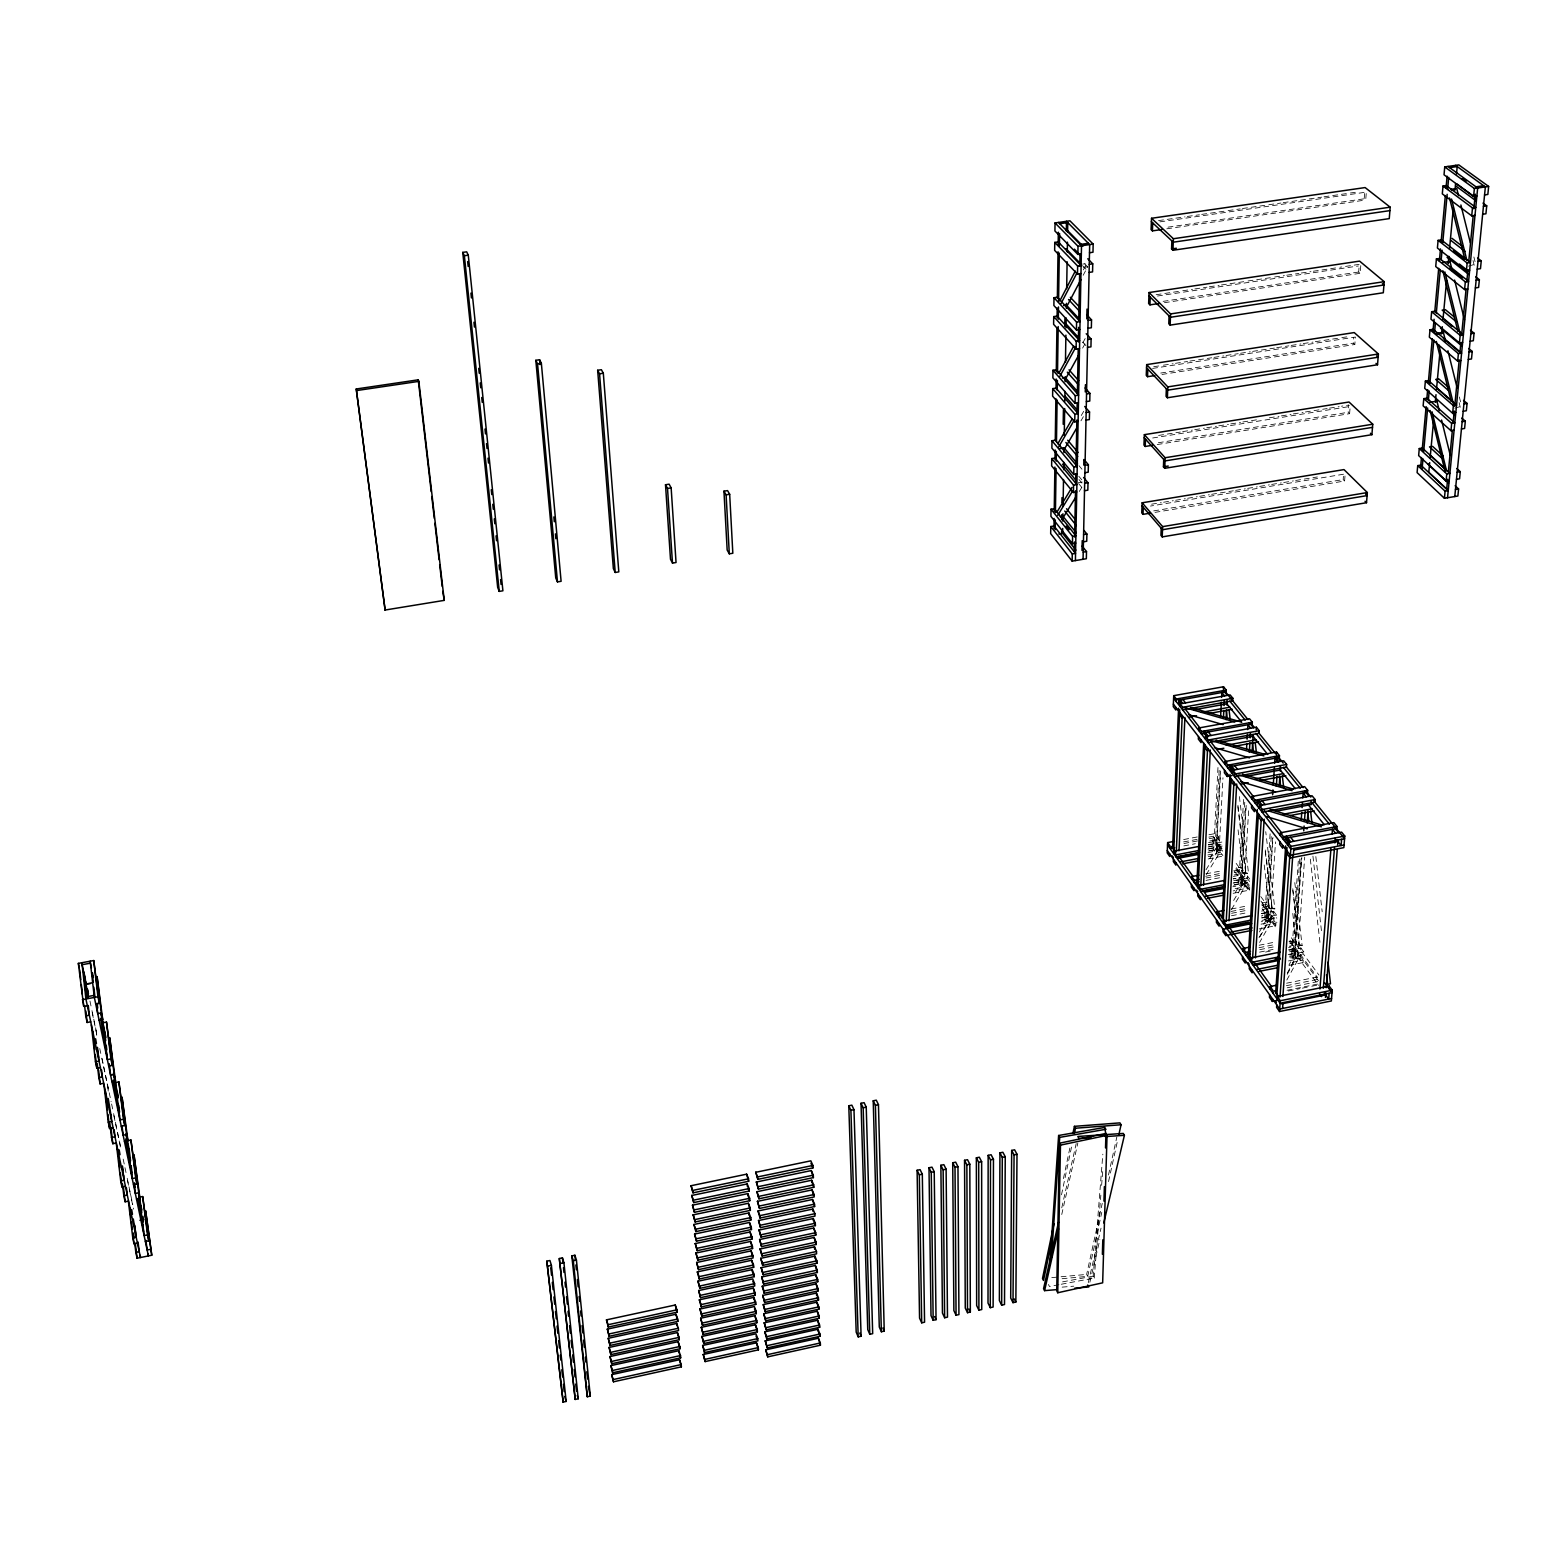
<?xml version="1.0" encoding="UTF-8"?>
<svg xmlns="http://www.w3.org/2000/svg" width="1567" height="1567" viewBox="0 0 1567 1567"><rect width="100%" height="100%" fill="white"/><g stroke="black" fill="none" stroke-linecap="round" stroke-linejoin="round"><path stroke-width="0.75" stroke-dasharray="5 3.75" d="M1217.97 767.517L1213.681 849.784L1216.286 853.329L1220.634 770.964M1219.165 770.396L1215.111 847.786L1218.969 852.82L1222.965 777.741M1216.227 849.294L1220.301 771.885M1217.481 846.121L1217.187 851.684L1219.949 852.311L1220.242 846.748L1217.481 846.121L1208.764 860.205M1207.981 849.138L1217.912 847.238L1218.029 844.868L1208.862 846.631M1208.96 834.741L1215.855 833.429L1218.46 836.954L1218.323 839.324L1209.136 841.087M1243.571 799.444L1238.674 883.788L1241.377 887.47L1246.196 805.438M1244.746 802.245L1240.104 881.731L1244.1 886.942L1248.684 809.747M1241.26 883.298L1245.922 806.163M1242.651 880.223L1242.318 885.845L1245.138 886.471L1245.471 880.85L1242.651 880.223L1233.954 894.816M1233.229 883.063L1242.944 881.163L1243.082 878.774L1233.758 880.576M1239.399 796.584L1248.586 873.661L1243.238 873.113L1243.571 870.762L1240.849 867.119L1236.187 868.02M1233.151 893.308L1249.545 890.115L1246.823 886.413L1246.96 884.023L1232.916 886.746M1242.944 881.163L1240.241 877.52L1233.268 878.872L1247.45 875.992L1247.312 878.401L1233.249 881.124M1249.545 890.115L1249.702 887.706L1233.288 890.898M1270.112 833.801L1264.608 919.104L1267.429 922.924L1272.992 837.522M1261.376 917.87L1268.937 916.382L1266.136 912.582L1266.293 910.153L1261.553 911.093M1262.062 903.003L1266.802 902.063L1266.645 904.492L1261.905 905.432M1271.248 836.563L1266.038 916.95L1270.191 922.375L1275.499 841.851M1272.619 838.13L1267.252 918.575L1262.571 919.496M1259.045 937.654L1268.389 921.278L1268.761 915.598L1271.66 916.264L1271.268 921.944L1259.633 942.433M1268.937 916.382L1269.094 913.953L1261.964 915.363M1269.466 908.292L1269.623 905.863L1266.802 902.063M1259.104 928.957L1275.793 925.666L1272.952 921.827L1273.109 919.398L1261.22 921.749M1261.729 913.639L1273.658 911.289L1273.501 913.718L1261.572 916.068M1275.793 925.666L1275.949 923.237L1261.631 926.058M1273.658 911.289L1276.498 915.108L1276.322 917.557L1262.003 920.377M1298.299 861.067L1291.541 955.752L1294.46 959.729L1301.824 857.619M1288.231 954.479L1295.909 952.932L1293.01 948.995L1293.186 946.546L1288.583 947.467M1299.768 858.892L1292.971 953.519L1297.28 959.161L1304.704 857.071M1289.484 956.164L1294.362 955.204L1301.217 858.109M1294.362 955.204L1301.354 858.07M1287.349 972.97L1295.478 958.103L1296.085 950.483L1289.171 951.874M1294.793 882.632L1302.138 945.645L1296.457 944.901L1296.673 942.296L1293.754 938.378L1293.578 940.827L1288.975 941.747M1286.82 980.041L1298.436 958.789L1298.847 953.049L1295.889 952.364L1288.916 965.076M1289.151 965.37L1303.039 962.589L1300.101 958.593L1300.277 956.144L1288.72 958.456M1289.288 950.268L1300.865 947.957L1300.688 950.405L1289.112 952.716M1303.039 962.589L1303.215 960.12L1289.328 962.922M1300.865 947.957L1303.822 951.913L1303.646 954.381L1289.719 957.163M1155.016 512.37L1344.604 481.01L1343.174 479.58L1343.526 474.899M1157.249 444.538L1349.618 413.668L1348.149 412.297L1348.697 405.07L1341.489 406.206M1152.626 368.421L1355.396 337.042L1354.828 344.485L1353.34 343.173L1353.77 337.571M1360.783 265.626L1360.195 273.304L1358.687 272.031L1359.255 264.353L1339.922 267.252M1159.893 221.868L1366.326 192.114L1365.719 200.008L1364.191 198.794L1364.622 192.878M1344.604 481.01L1345.152 473.959L1150.472 506.063M1349.618 413.668L1349.99 408.85M1061.251 1284.254L1094.256 1278.084L1093.198 1276.145L1102.835 1154.193M1094.256 1278.084L1100.837 1195.131M1101.621 1185.357L1102.776 1170.725M1063.445 1178.639L1070.418 1145.359M1061.505 1194.798L1071.985 1144.87M1062.113 1278.711L1087.713 1276.341L1086.656 1274.422L1102.247 1203.378M1108.496 1174.976L1116.82 1137.074M1087.713 1276.341L1101.777 1212.388M1108.535 1181.596L1117.917 1138.954M1061.76 1207.824L1076.196 1143.597M1061.74 1214.503L1077.822 1143.127M1088.262 1282.648L1101.033 1228.175M1089.868 1282.237L1099.877 1239.575M1083.365 269.896L1086.714 263.511L1082.66 264.098M1083.189 275.283L1087.655 266.801L1082.66 261.767M1287.232 974.282L1298.847 953.049M1082.856 342.742L1085.167 338.55M1082.621 348.089L1084.932 343.898M1259.417 931.954L1268.761 915.598M1259.986 936.713L1271.66 916.264M1081.269 415.51L1083.678 411.357M1080.956 420.818L1083.385 416.665M1231.525 909.467L1245.138 886.471M1233.64 900.457L1245.471 880.85M1206.002 869.822L1220.242 846.748M1206.296 874.484L1219.949 852.311M1079.31 491.431L1081.857 487.317M1468.514 266.135L1475.644 264.059M1454.744 408.145L1461.658 406.245M1287.193 987.798L1317.749 981.608M1287.016 990.285L1317.553 984.096M1288.329 990.99L1300.042 988.62M1302.392 988.15L1309.405 986.74M1311.755 986.25L1318.787 984.84M1286.585 983.195L1317.083 977.044M1286.409 985.682L1319.238 979.062M1259.182 945.234L1275.323 942.041M1259.026 947.702L1275.146 944.49M1259.731 949.661L1275.891 946.448M1289.759 943.687L1296.673 942.296M1259.574 952.129L1275.734 948.897M1302.138 945.645L1299.278 944.333L1289.582 946.135L1318.552 985.31M1265.568 952.05L1270.171 951.13M1288.407 949.915L1293.01 948.995M1289.896 954.695L1303.822 951.913M1288.544 960.924L1300.101 958.593M1261.063 924.177L1272.952 921.827M1231.192 909.036L1247.822 905.785M1231.055 911.465L1247.665 908.214M1231.564 913.306L1248.213 910.055M1262.493 907.254L1269.623 905.863M1231.427 915.755L1248.057 912.484M1262.336 909.683L1272.11 907.783L1274.852 908.958L1265.744 831.666M1264.216 864.945L1269.348 908.312L1274.852 908.958M1261.396 913.502L1266.136 912.582M1262.16 917.929L1276.498 915.108M1233.738 882.867L1250.192 879.675L1247.45 875.992M1234.385 884.63L1241.397 883.279M1233.601 885.277L1250.035 882.084L1236.069 863.26M1235.129 888.685L1246.823 886.413M1205.846 873.857L1222.182 870.723M1205.709 876.266L1222.045 873.113M1233.719 870.88L1240.711 869.528M1206.139 877.99L1222.515 874.817M1234.208 872.564L1243.571 870.762M1206.022 880.399L1222.378 877.226M1234.071 874.974L1245.961 872.584L1248.586 873.661M1233.405 876.462L1240.398 875.111M1183.594 841.91L1197.364 839.305M1208.843 837.111L1215.718 835.818L1221.535 843.653M1183.947 843.516L1197.756 840.891M1209.254 838.698L1218.46 836.954M1183.849 845.886L1195.347 843.712M1208.549 842.654L1215.444 841.342L1222.691 851.175M1208.372 844.633L1222.201 841.988L1222.064 844.378L1208.235 847.022M1208.431 845.024L1215.306 843.712L1217.912 847.238M1208.666 848.628L1222.534 845.984M1209.097 850.666L1216.364 849.275M1208.549 851.018L1222.397 848.374M1207.961 852.566L1221.77 849.941L1221.653 852.311L1207.844 854.955M1208.255 856.581L1222.103 853.937M1208.137 858.951L1221.966 856.307M1183.692 839.54L1197.482 836.915M1062.583 1281.865L1093.198 1276.145M1058.9 1284.705L1049.459 1286.468L1048.46 1284.509M1151.608 504.182L1161.265 502.674M1163.615 502.223L1173.272 500.696M1175.622 500.245L1185.279 498.717M1187.629 498.267L1197.286 496.739M1199.636 496.288L1209.293 494.761M1211.644 494.31L1233.307 490.804M1235.658 490.353L1245.314 488.826M1247.665 488.375L1257.322 486.847M1259.653 486.397L1269.329 484.869M1271.66 484.418L1281.336 482.891M1283.745 482.499L1293.343 480.912M1295.674 480.462L1317.357 476.956M1153.743 510.881L1343.174 479.58M1078.351 482.675L1082.229 482.048M1158.62 435.43L1180.343 432.041M1182.693 431.591L1192.369 430.122M1194.72 429.671L1204.396 428.183M1206.747 427.732L1216.443 426.263M1218.773 425.813L1228.469 424.344M1230.8 423.893L1240.496 422.424M1242.846 421.974L1259.75 419.349M1269.368 417.801L1278.985 416.274M1281.395 415.882L1291.032 414.354M1293.363 413.903L1303.058 412.434M1305.389 411.984L1327.112 408.576M1329.462 408.145L1339.139 406.656M1152.685 437.996L1350.166 406.421L1348.697 405.07M1158.366 442.736L1348.149 412.297M1153.743 366.678L1161.049 365.62M1163.4 365.189L1173.095 363.759M1175.446 363.309L1187.571 361.507M1189.921 361.076L1211.683 357.785M1214.033 357.354L1223.749 355.924M1226.099 355.494L1238.204 353.691M1240.555 353.241L1250.27 351.811M1252.621 351.38L1274.382 348.089M1276.733 347.659L1288.858 345.856M1291.208 345.406L1300.923 343.976M1303.254 343.545L1312.97 342.115M1315.32 341.684L1339.511 338.021M1341.842 337.571L1346.739 336.905M1160.716 373.064L1353.34 343.173M1162.009 374.435L1354.828 344.485M1156.152 294.714L1180.382 291.149M1182.752 290.737L1192.487 289.347M1194.838 288.935L1206.982 287.172M1209.352 286.761L1219.087 285.37M1221.437 284.959L1245.687 281.394M1248.037 280.983L1272.286 277.418M1274.637 277.006L1284.372 275.616M1286.722 275.204L1298.886 273.461M1301.237 273.03L1310.972 271.639M1313.322 271.228L1337.572 267.663M1157.484 296.026L1358.354 265.979M1163.125 301.354L1358.687 272.031M1164.457 302.686L1360.195 273.304M1083.581 267.389L1087.655 266.801M1158.542 220.594L1184.985 216.853M1187.316 216.461L1199.382 214.797M1201.713 214.385L1225.747 210.997M1228.097 210.585L1240.143 208.92M1242.474 208.509L1266.528 205.12M1268.859 204.709L1280.905 203.044M1283.236 202.652L1321.686 197.168M1324.017 196.776L1348.051 193.387M1350.382 192.976L1357.649 191.997M1168.042 227.156L1364.191 198.794M1166.808 228.802L1365.719 200.008M1051.79 1277.614L1058.763 1276.968M1061.094 1276.752L1086.656 1274.422M1062.152 1287.134L1073.767 1286.174M1268.389 921.278L1271.268 921.944M1295.478 958.103L1298.436 958.789M1082.503 265.646L1087.439 270.719M1082.66 342.076L1085.892 345.602M1078.997 465.693L1081.955 469.199M1078.801 476.25L1081.739 479.796M1079.017 479.541L1081.955 483.087M1078.644 483.615L1081.583 487.161M1260.789 896.598L1276.792 918.164M1291.326 937.771L1318.944 975.027M1221.77 848.08L1213.054 836.327L1212.76 841.851L1222.906 855.621M1236.285 867.707L1249.33 885.355M1260.945 901.064L1276.909 922.63M1289.974 940.298L1317.553 977.573M1235.756 868.843L1250.27 888.489M1261.886 904.198L1276.4 923.844M1289.465 941.512L1318.493 980.805M1234.502 871.33L1248.997 890.977M1262.042 908.664L1276.517 928.33M1473.881 256.968L1475.056 261.689M1473.019 260.553L1474.194 265.274M1459.367 396.999L1461.09 403.933M1459.132 402.641L1460.268 407.263M89.965 1001.039L91.474 1008.227M91.963 1010.617L96.997 1034.573M102.031 1058.508L111.1 1101.621M111.61 1104.01L113.118 1111.199M113.608 1113.608L117.133 1130.355M117.643 1132.765L119.151 1139.934M120.483 1146.3L119.64 1142.245L120.189 1146.985M123.186 1159.11L126.692 1175.857M127.201 1178.266L132.744 1204.612M92.198 1012.635L96.723 1034.181M99.759 1048.558L101.267 1055.747M101.777 1058.156L108.828 1091.69M113.862 1115.645L116.879 1130.022M117.388 1132.432L120.404 1146.809M127.456 1180.343L128.964 1187.531M129.473 1189.941L130.982 1197.129M131.491 1199.519L133.508 1209.097M1237.93 805.281L1245.961 872.584M1237.812 806.731L1245.863 874.19M1238.067 829.844L1243.238 873.113M1265.274 849.941L1272.11 907.783M1265.235 851.527L1272.091 909.506M1292.775 888.724L1299.278 944.333M1292.795 890.448L1299.317 946.194M1292.775 913.463L1296.457 944.901M107.692 1086.44L108.221 1091.122M1315.829 856.581L1322.195 911.759M1312.931 856.15L1321.804 933.932M1310.325 859.127L1320.158 944.078M96.194 1030.694L96.723 1035.317"/><path stroke-width="1.5" d="M988.15 1155.349L988.013 1303.039L990.285 1307.661L993.125 1307.035L993.458 1159.227L991.088 1154.742L988.15 1155.349L990.501 1159.835L990.285 1307.661M999.922 1152.881L999.374 1300.532L1001.666 1305.154L1004.506 1304.527L1005.25 1156.74L1002.86 1152.274L999.922 1152.881L1002.292 1157.367L1001.666 1305.154M1011.675 1150.413L1010.695 1298.024L1013.007 1302.647L1015.847 1302.02L1017.003 1154.272L1014.613 1149.806L1011.675 1150.413L1014.064 1154.879L1013.007 1302.647M1050.791 526.532L1072.279 553.954L1075.55 553.406L1054.023 526.003L1050.791 526.532L1050.673 533.642L1072.141 561.123L1086.342 558.733L1086.499 551.564L1082.151 546.1M1051.026 509.216L1072.592 536.404L1075.902 535.855L1054.278 508.687L1051.026 509.216L1050.928 516.366L1072.455 543.651L1075.765 543.103M1051.731 458.563L1073.552 485.124L1076.882 484.595L1055.022 458.054L1051.731 458.563L1051.633 465.869L1073.415 492.528L1076.744 491.979M1051.986 440.738L1073.885 467.064L1077.234 466.535L1055.277 440.229L1051.986 440.738L1051.888 448.103L1073.748 474.527L1077.097 473.978M1052.711 388.616L1074.884 414.256L1078.253 413.727L1056.04 388.107L1052.711 388.616L1052.613 396.138L1074.727 421.876L1078.116 421.347M1052.965 370.263L1075.217 395.668L1078.625 395.139L1056.315 369.753L1052.965 370.263L1052.867 377.843L1075.08 403.346L1078.468 402.817M1053.729 316.593L1076.235 341.273L1079.683 340.744L1057.098 316.083L1053.729 316.593L1053.612 324.33L1076.098 349.108L1079.526 348.579M1053.984 297.71L1076.588 322.097L1080.055 321.588L1057.372 297.201L1053.984 297.71L1053.886 305.506L1076.451 330.01L1079.898 329.481M1054.767 242.415L1077.645 266.037L1081.132 265.528L1058.195 241.925L1054.767 242.415L1054.65 250.387L1077.489 274.127L1080.975 273.598M1089.496 252.738L1092.983 252.228L1093.159 244.08L1069.928 220.81L1055.042 222.945L1054.924 230.976L1077.861 254.422L1081.348 253.913M1053.984 528.216L1054.121 518.422M1054.238 511.077L1054.885 467.064M1054.983 459.719L1055.139 449.944M1055.277 440.151L1055.884 398.566M1056.04 388.792L1056.178 378.999M1056.276 371.653L1056.922 327.64M1057.079 317.846L1057.216 308.072M1057.353 298.278L1058.038 251.797M1058.156 244.472L1058.332 232.229M1055.159 529.705L1055.296 519.911M1055.414 512.566L1056.08 468.513M1056.178 461.168L1056.334 451.374M1056.471 441.581L1057.098 399.977M1057.235 390.183L1057.392 380.389M1057.51 373.044L1058.195 326.543M1058.313 319.198L1058.489 306.956M1058.567 302.059L1059.292 253.11M1059.41 245.764L1059.586 233.522M1061.642 519.637L1061.721 514.74L1076.196 532.741M1061.917 502.517L1061.995 497.62M1063.19 424.265L1063.425 409.594M1064.776 326.445L1064.914 318.787M1066.343 231.093L1066.5 221.3L1089.672 244.589L1083.071 559.301M1062.7 528.451L1062.622 533.348L1058.861 533.975M1062.818 521.125L1062.935 513.78M1063.072 506.435L1063.503 479.522M1063.68 469.728L1063.797 462.383M1063.954 452.608L1064.032 447.711M1064.248 435.469L1064.679 408.556M1064.816 401.211L1064.972 391.417M1065.129 381.643L1065.207 376.746M1065.462 362.055L1065.893 335.142M1066.011 327.797L1066.187 318.003M1066.343 308.229L1066.422 303.332M1066.676 288.641L1067.107 261.728M1067.284 251.934L1067.44 242.16M1067.597 232.367L1067.754 222.573L1059.743 223.728M1059.41 1143.224L1056.726 1290.797L1057.745 1292.755L1102.659 1282.825L1107.046 1135.331L1105.949 1133.431L1059.41 1143.224L1060.467 1145.124L1057.745 1292.755M1072.141 561.123L1072.279 553.954M1072.455 543.651L1072.592 536.404M1073.415 492.528L1073.552 485.124M1073.748 474.527L1073.885 467.064M1074.727 421.876L1074.884 414.256M1075.08 403.346L1075.217 395.668M1076.098 349.108L1076.235 341.273M1076.451 330.01L1076.588 322.097M1077.489 274.127L1077.645 266.037M1077.861 254.422L1078.018 246.274L1055.042 222.945M1074.335 551.702L1074.531 541.947M1074.629 537.07L1075.51 490.745M1075.648 483.439L1075.824 473.685M1075.981 466.359L1076.862 420.034M1076.999 412.709L1077.175 402.954M1077.371 393.199L1078.214 349.304M1078.351 341.998L1078.625 327.366M1078.762 320.04L1079.643 273.716M1079.8 266.39L1080.016 254.207M1075.413 560.575L1081.504 245.764L1058.469 222.455M1081.994 550.428L1082.209 540.674M1083.776 465.105L1083.874 460.228M1085.285 391.965L1085.441 384.659M1086.793 318.845L1087.008 309.091M1083.972 530.43L1086.891 534.034L1086.734 541.261L1083.443 541.81M1083.581 477.484L1087.988 482.773L1087.831 490.177L1084.501 490.706M1083.953 459.484L1088.379 464.733L1088.223 472.176L1084.893 472.725M1084.736 406.48L1089.535 411.964L1089.359 419.564L1085.99 420.093M1085.108 387.95L1089.927 393.376L1089.77 401.054L1086.382 401.583M1086.225 333.732L1091.102 339.001L1090.945 346.855L1087.518 347.365M1086.636 314.634L1091.533 319.864L1091.357 327.758L1087.909 328.286M1087.772 258.77L1092.747 263.824L1092.571 271.894L1089.085 272.403M1102.384 1254.286L1102.815 1239.791M1103.952 1201.106L1104.382 1186.611M1105.518 1147.945L1105.949 1133.431M1161.206 528.197L1160.932 535.366L1162.224 536.893L1366.522 502.713L1367.345 492.547L1343.996 469.591L1142.167 502.792L1141.755 512.879L1143.029 514.348L1150.217 513.153M1163.713 459.444L1163.439 466.829L1164.751 468.298L1371.909 434.686L1372.751 424.226L1349.011 402.014L1144.361 434.666L1143.949 445.028L1145.222 446.458L1152.431 445.302M1166.357 388.753L1166.063 396.353L1167.395 397.763L1377.53 364.758L1378.392 353.985L1354.221 332.576L1146.672 364.621L1146.261 375.316L1147.553 376.687L1154.781 375.571M1169.06 315.927L1168.786 323.742L1170.138 325.113L1383.308 292.755L1384.209 281.668L1359.588 261.121L1149.062 292.539L1148.631 303.528L1149.963 304.86L1159.619 303.41M1171.881 240.887L1171.568 248.957L1172.958 250.269L1389.263 218.616L1390.184 207.177L1365.112 187.57L1151.53 218.283L1151.079 229.605L1152.431 230.878L1162.009 229.487M1143.029 514.348L1143.264 507.238M1145.222 446.458L1145.477 439.152M1147.553 376.687L1147.808 369.166M1149.963 304.86L1150.217 297.103M1152.431 230.878L1152.705 222.906M1162.224 536.893L1162.616 526.63L1142.167 502.792M1164.751 468.298L1165.143 457.74L1144.361 434.666M1167.395 397.763L1167.807 386.892L1146.672 364.621M1170.138 325.113L1170.569 313.929L1149.062 292.539M1172.958 250.269L1173.389 238.732L1151.53 218.283M1174.506 841.283L1167.63 842.595L1167.2 852.879L1169.726 856.444L1169.824 854.074M1226.099 692.634L1226.236 690.087L1223.514 686.757L1173.722 695.67L1173.272 706.678L1175.877 710.047L1175.994 707.52M1176.229 701.585L1176.347 699.039L1173.722 695.67M1172.586 848.687L1178.58 708.245M1178.795 703.407L1178.991 698.569L1182.772 703.407M1173.428 859.167L1173.33 861.556L1175.877 865.141L1175.975 862.751M1173.663 853.604L1179.716 709.694M1179.99 706.423L1180.127 700.018L1224.63 692.026M1176.327 851.351L1182.243 715.531M1199.147 846.376L1173.781 851.214L1176.327 854.798L1176.229 857.188L1199.303 852.781M1182.38 715.786L1182.262 718.332L1179.638 714.905M1182.752 707.285L1182.634 709.831L1232.72 700.802L1232.857 698.255L1230.115 694.886L1180.108 703.877L1182.752 707.285L1232.857 698.255M1179.011 850.842L1184.907 717.451M1191.449 884.572L1191.331 886.981L1193.956 890.663L1194.074 888.254M1191.723 878.969L1191.821 876.56L1198.833 875.209M1198.461 736.549L1198.344 739.095L1201.047 742.621L1201.164 740.055M1198.735 730.555L1198.853 727.969L1249.526 718.763L1252.327 722.23L1252.19 724.796M1191.821 876.56L1194.446 880.243L1194.328 882.652L1199.01 881.751M1198.853 727.969L1201.576 731.476L1201.458 734.042L1206.081 733.219M1196.796 885.335L1203.691 743.032M1197.815 893.562L1197.697 895.952L1200.342 899.693L1200.459 897.284M1198.089 887.941L1204.866 744.56M1205.376 739.076L1205.493 736.49L1256.381 727.206L1259.222 730.712L1259.065 733.297L1208.118 742.621L1208.235 740.035L1205.493 736.49M1200.792 885.786L1207.491 750.495M1224.003 880.536L1198.207 885.512L1200.851 889.233L1200.733 891.643L1224.219 887.098M1207.824 748.634L1207.687 751.2L1204.945 747.655M1203.534 885.257L1210.312 749.986M1220.615 716.707L1221.359 702.192M1221.614 697.354L1221.868 692.516L1224.591 695.885M1223.376 689.284L1223.514 686.757M1223.435 717.686L1223.827 710.419M1224.082 705.561L1224.336 700.723M1226.06 719.606L1226.589 709.91M1226.843 705.072L1227.098 700.234M1216.521 919.927L1216.384 922.356L1219.106 926.175L1219.224 923.747M1216.815 914.266L1216.952 911.818L1224.062 910.427M1224.532 770.22L1224.395 772.805L1227.216 776.468L1231.897 775.587M1224.846 764.148L1224.983 761.542L1276.537 752.023L1279.456 755.627L1279.299 758.232M1219.537 918.086L1219.674 915.637L1216.952 911.818M1227.216 776.468L1227.353 773.863M1224.983 761.542L1227.823 765.186L1227.686 767.791L1232.367 766.929M1222.142 918.34L1230.036 774.431M1230.291 769.554L1230.565 764.676L1234.639 769.887M1223.181 922.415L1231.114 778.446M1231.525 771.121L1231.78 766.243L1277.869 757.703M1223.435 923.57L1223.572 921.122L1252.19 915.5M1231.407 779.093L1231.27 781.698L1234.11 785.4L1234.267 782.795M1231.74 773.021L1231.877 770.396L1283.667 760.798L1286.625 764.441L1286.448 767.066L1234.6 776.703L1234.737 774.078L1231.877 770.396M1226.197 921.376L1233.954 782.109M1251.955 930.367L1225.727 935.538L1225.864 933.109M1223.572 921.122L1226.315 924.981L1226.178 927.429L1250.055 922.728M1228.979 920.828L1236.696 784.009M1246.529 748.85L1246.803 744.031M1247.077 739.213L1247.371 734.394M1247.645 729.576L1247.92 724.757L1250.74 728.244M1249.33 752.375L1249.898 742.719M1250.172 737.881L1250.466 733.062M1252.131 751.847L1253.13 734.962M1242.553 956.634L1242.396 959.082L1245.217 963.059L1245.373 960.61M1242.886 950.914L1243.042 948.446L1249.957 947.075M1251.641 805.223L1251.485 807.847L1254.403 811.647L1254.579 809.023M1251.994 799.092L1252.151 796.447L1304.625 786.614L1307.681 790.356L1307.485 793M1256.225 729.791L1256.381 727.206M1243.042 948.446L1245.863 952.423L1245.726 954.871L1250.329 953.97M1252.151 796.447L1255.108 800.247L1254.952 802.872L1259.731 801.991M1248.213 957.672L1257.302 809.434M1257.596 804.576L1257.909 799.718L1262.14 805.144M1249.585 956.947L1258.419 813.488M1249.408 966.33L1249.271 968.778L1252.111 972.794L1252.268 970.345M1249.78 960.571L1249.918 958.123L1280.024 952.109M1258.791 814.468L1258.634 817.112L1261.592 820.951L1261.768 818.307M1259.163 808.317L1259.339 805.673L1312.049 795.742L1315.124 799.542L1314.928 802.186L1262.14 812.157L1262.316 809.493L1259.339 805.673M1252.581 958.495L1261.22 819.756M1249.918 958.123L1252.777 962.118L1252.621 964.586L1280.454 959.024M1255.422 957.927L1264.158 819.188M1272.639 794.802L1272.952 789.925M1273.266 785.047L1274.363 767.987M1274.676 763.109L1274.99 758.232L1277.928 761.875M1276.361 754.628L1276.537 752.023M1276.341 786.262L1276.968 776.507M1279.201 785.733L1279.828 775.978M1280.161 771.101L1280.474 766.224M1269.603 994.79L1269.446 997.278L1272.365 1001.411L1277.066 1000.451M1269.995 989.012L1270.151 986.524L1277.203 985.095M1279.847 841.675L1279.671 844.319L1282.727 848.276L1282.903 845.632M1280.259 835.466L1280.435 832.802L1333.87 822.597L1337.043 826.514L1336.827 829.178M1272.365 1001.411L1272.541 998.923M1272.933 993.125L1273.09 990.638L1270.151 986.524M1280.435 832.802L1283.51 836.739L1283.334 839.403L1287.976 838.521M1049.772 1265.294L1058.626 1135.487L1104.97 1127.378L1105.675 1134.136M1051.457 1257.615L1059.703 1137.387L1058.626 1135.487M1275.616 993.576L1285.684 845.867M1286.017 841.028L1286.35 836.19L1290.757 841.851M1276.87 995.358L1287.016 847.571M1287.349 842.733L1287.682 837.875L1335.437 828.747M1276.752 1004.858L1276.576 1007.346L1279.534 1011.518L1331.362 1000.96L1332.224 990.187L1329.169 986.054L1277.32 996.573L1277.144 999.06M1287.291 851.292L1287.114 853.956L1290.209 857.972L1343.859 847.629L1344.799 836.053L1341.587 832.116L1287.917 842.4L1287.721 845.064M1280.004 997.082L1289.935 853.976M1279.534 1011.518L1280.278 1000.745L1277.32 996.573M1290.209 857.972L1291.012 846.376L1287.917 842.4M1282.883 996.494L1292.736 855.817M1282.609 1008.462L1283.001 1002.645M1293.382 854.72L1293.833 848.472M1301.256 819.776L1301.766 812.49M1302.118 807.632L1302.471 802.774M1302.804 797.936L1303.156 793.078L1306.212 796.839M1303.764 830.882L1304.116 826.024M1304.449 821.147L1305.154 811.432M1307.191 823.028L1308.073 810.883M1319.923 989.012L1330.951 848.687M1332.087 834.153L1332.459 829.315L1335.652 833.252M1323.332 988.287L1334.496 847.786M1334.869 842.948L1335.26 838.09M1325.427 997.395L1325.819 992.557M1326.211 987.719L1337.258 849.647M1337.65 844.789L1338.042 839.951M1328.973 988.542L1329.169 986.054M1329.149 993.263L1328.679 999.06L1324.33 993.165M1341.607 839.305L1341.097 845.534L1336.514 839.853M1417.724 465.614L1445.107 491.196L1448.221 490.686L1420.799 465.105L1417.724 465.614L1417.097 472.607L1444.421 498.286L1457.878 496.014L1458.583 488.943L1455.136 485.75M1419.271 448.554L1446.772 473.92L1449.906 473.391L1422.346 448.044L1419.271 448.554L1418.644 455.586L1446.086 481.049L1449.201 480.521M1423.796 398.645L1451.669 423.403L1454.822 422.894L1426.891 398.155L1423.796 398.645L1423.13 405.853L1450.964 430.69L1454.098 430.161M1425.382 381.094L1453.373 405.618L1456.546 405.109L1428.497 380.605L1425.382 381.094L1424.716 388.342L1455.155 415.529M1430.005 329.795L1458.407 353.652L1461.6 353.143L1433.159 329.305L1430.005 329.795L1429.339 337.179L1457.682 361.135L1460.875 360.625M1431.65 311.735L1460.17 335.358L1463.382 334.848L1434.804 311.245L1431.65 311.735L1430.965 319.178L1459.445 342.899L1462.638 342.389M1436.41 258.947L1465.341 281.845L1468.592 281.355L1439.603 258.477L1436.41 258.947L1435.725 266.566L1464.597 289.562L1467.828 289.072M1438.095 240.378L1467.163 263.001L1470.414 262.512L1441.307 239.888L1438.095 240.378L1437.409 248.037L1466.418 270.778L1469.65 270.288M1443.011 186.042L1472.49 207.921L1475.781 207.432L1446.243 185.572L1443.011 186.042L1442.306 193.877L1471.726 215.854L1474.998 215.384M1484.556 194.915L1487.847 194.445L1488.65 186.434L1458.799 164.907L1444.735 166.905L1444.03 174.799L1473.587 196.521L1476.878 196.032M1420.603 467.26L1421.484 457.544M1422.15 450.277L1426.127 406.617M1426.793 399.33L1427.674 389.635M1428.34 382.348L1432.297 338.687M1432.963 331.401L1434.079 319.276M1434.745 312.009L1438.702 268.329M1439.368 261.062L1440.484 248.938M1441.131 241.651L1445.342 195.562M1446.008 188.275L1447.105 176.15M1422.092 468.651L1422.993 458.935M1423.659 451.668L1427.635 407.968M1428.301 400.682L1429.202 390.966M1429.868 383.68L1433.864 339.98M1434.53 332.713L1435.411 322.998M1436.293 313.282L1440.288 269.583M1441.17 259.887L1442.071 250.172M1442.737 242.885L1447.164 194.328M1447.614 189.47L1448.711 177.345M1428.791 472.333L1429.692 462.618M1430.142 457.76L1433.531 421.366M1435.333 401.955L1435.999 394.669M1436.449 389.811L1440.053 350.988M1441.64 333.986L1442.306 326.72M1442.992 319.433L1446.596 280.611M1448.163 263.609L1448.848 256.342M1449.514 249.055L1453.353 207.804M1455.155 188.393L1455.606 183.535M1456.507 173.819L1457.192 166.553L1449.612 167.63M1444.421 498.286L1445.107 491.196M1446.086 481.049L1446.772 473.92M1450.964 430.69L1451.669 423.403M1453.373 405.618L1452.668 412.963L1455.821 412.454M1457.682 361.135L1458.407 353.652M1459.445 342.899L1460.17 335.358M1464.597 289.562L1465.341 281.845M1466.418 270.778L1467.163 263.001M1471.726 215.854L1472.49 207.921M1473.587 196.521L1474.371 188.51L1444.735 166.905M1446.694 489.002L1447.634 479.247M1448.339 471.941L1452.354 430.514M1453.079 423.208L1454.254 411.024M1454.724 406.147L1459.21 359.842M1459.915 352.536L1460.875 342.781M1461.58 335.475L1466.066 289.17M1466.771 281.864L1467.946 269.661M1468.651 262.355L1473.156 216.05M1473.861 208.744L1475.272 194.132M1447.536 497.758L1477.661 188.04L1447.986 166.455M1454.764 496.543L1485.359 186.924L1455.547 165.358M1456.82 468.513L1460.287 471.667L1459.582 478.797L1456.468 479.326M1461.796 418.095L1465.321 421.19L1464.597 428.457L1461.443 428.966M1463.558 400.368L1467.084 403.424L1466.34 410.75L1463.186 411.259M1468.671 348.501L1472.236 351.459L1471.491 358.961L1468.318 359.47M1470.473 330.245L1474.057 333.183L1473.313 340.725L1470.12 341.234M1475.742 276.85L1479.385 279.71L1478.602 287.427L1475.37 287.917M1477.583 258.065L1481.246 260.886L1480.482 268.662L1477.23 269.152M1483.009 203.103L1486.73 205.825L1485.927 213.778L1482.656 214.248M1053.964 1223.788L1042.506 1278.457L1043.504 1280.415L1052.005 1239.987M1072.905 1133.47L1074.414 1126.34L1119.935 1122.873L1121.051 1124.753L1118.956 1134.214M1074.492 1132.98L1075.491 1128.22L1074.414 1126.34M1058.548 1222.084L1043.563 1288.681L1044.582 1290.64L1056.197 1289.68M1044.582 1290.64L1058.528 1228.783M1103.775 1222.985L1124.401 1135.311L1123.284 1133.431L1077.802 1136.467L1078.899 1138.367L1090.867 1137.564M1059.86 300.825L1075.295 271.071M1060.761 304.037L1077.332 272.227M1080.956 279.514L1067.578 304.977L1063.621 305.565M1058.822 373.357L1073.748 346.052M1059.723 376.55L1075.804 347.208M1079.134 354.377L1066.363 377.432L1062.465 378.039M1057.823 443.774L1072.22 418.82M1058.704 446.948L1074.316 419.976M1077.312 427.047L1065.168 447.79L1059.41 448.71M1056.863 512.213L1071.965 487.435M1057.725 515.347L1072.847 490.628M1075.491 497.62L1064.032 516.17L1060.252 516.777M1448.554 262.61L1449.965 261.415L1452.276 270.758M1441.973 333.379L1443.344 332.282L1445.636 341.528M1435.587 402.171L1436.939 401.152L1439.27 410.593M612.638 1372.79L612.423 1370.518L680.489 1355.573L678.805 1350.715L610.875 1365.621L612.638 1372.79L680.666 1357.825L680.489 1355.573M704.523 1352.595L704.367 1350.323L757.762 1338.59L755.921 1333.811L702.623 1345.485L704.523 1352.595L757.899 1340.862L757.762 1338.59M766.753 1338.904L766.635 1336.651L819.561 1325.016L819.659 1327.288L766.753 1338.904L764.774 1331.872L817.602 1320.276L819.561 1325.016M611.737 1374.631L679.51 1359.725L681.194 1364.583L681.371 1366.835L613.5 1381.8L611.737 1374.631L613.5 1381.8M703.27 1354.495L756.45 1342.801L758.291 1347.6L758.428 1349.853L705.17 1361.586L703.27 1354.495L705.17 1361.586M765.284 1340.862L817.994 1329.267L819.952 1334.026L820.031 1336.279L767.262 1347.914L765.284 1340.862L767.262 1347.914M613.285 1379.548L681.194 1364.583M705.013 1359.353L758.291 1347.6M767.125 1345.661L819.952 1334.026M765.773 1349.833L818.366 1338.238L820.325 1342.978L820.422 1345.211L767.752 1356.865L765.773 1349.833L767.752 1356.865M767.634 1354.632L820.325 1342.978M563.16 1402.093L566.177 1401.427L551.408 1265.352L549.939 1260.514L546.805 1261.18L563.16 1402.093L546.805 1261.18M575.226 1399.429L578.243 1398.763L563.924 1262.708L562.435 1257.87L559.301 1258.536L575.226 1399.429L559.301 1258.536M587.292 1396.765L590.308 1396.099L576.421 1260.064L574.893 1255.245L571.779 1255.911L587.292 1396.765L573.307 1260.73L571.779 1255.911M858.207 1336.866L861.106 1336.22L853.976 1109.671L851.841 1105.166L848.785 1105.793L856.189 1332.126L858.207 1336.866L850.901 1110.298L848.785 1105.793M869.783 1334.301L872.682 1333.654L866.238 1107.164L864.083 1102.659L861.027 1103.286L867.746 1329.58L869.783 1334.301L863.162 1107.791L861.027 1103.286M881.359 1331.754L884.239 1331.108L878.46 1104.657L876.286 1100.171L873.23 1100.798L879.283 1327.034L881.359 1331.754L875.405 1105.283L873.23 1100.798M921.69 1322.822L924.569 1322.195L922.317 1174.192L920.084 1169.648L917.106 1170.275L919.555 1318.141L921.69 1322.822L919.32 1174.819L917.106 1170.275M933.168 1320.295L936.047 1319.649L934.226 1171.685L931.973 1167.16L928.996 1167.768L931.013 1315.614L933.168 1320.295L931.249 1172.312L928.996 1167.768M944.627 1317.749L947.487 1317.122L946.115 1169.178L943.843 1164.653L940.866 1165.28L942.453 1313.087L944.627 1317.749L943.138 1169.805L940.866 1165.28M956.066 1315.222L958.926 1314.595L957.966 1166.69L955.674 1162.166L952.716 1162.792L953.872 1310.58L956.066 1315.222L955.008 1167.317L952.716 1162.792M967.505 1312.695L970.345 1312.069L969.816 1164.203L967.505 1159.698L964.547 1160.305L965.272 1308.053L967.505 1312.695L966.859 1164.81L964.547 1160.305M978.905 1310.188L981.745 1309.542L981.647 1161.715L979.316 1157.21L976.359 1157.837L976.652 1305.546L978.905 1310.188L978.689 1162.322L976.359 1157.837M610.033 1345.465L678.55 1330.54L678.354 1328.248L676.67 1323.429L608.251 1338.296L610.033 1345.465L608.251 1338.296M702.564 1325.31L756.313 1313.597L756.195 1311.324L754.334 1306.545L700.664 1318.219L702.564 1325.31L700.664 1318.219M765.244 1311.657L818.522 1300.062L818.425 1297.77L816.466 1293.049L763.247 1304.606L765.244 1311.657L763.247 1304.606M609.132 1347.444L677.375 1332.557L679.079 1337.395L679.255 1339.687L610.895 1354.613L609.132 1347.444L610.895 1354.613M701.311 1327.347L754.883 1315.673L756.724 1320.452L756.841 1322.724L703.211 1334.457L701.311 1327.347L703.211 1334.457M763.756 1313.734L816.838 1302.177L818.816 1306.898L818.895 1309.17L765.754 1320.785L763.756 1313.734L765.754 1320.785M610.679 1352.341L679.079 1337.395M703.054 1332.165L756.724 1320.452M765.617 1318.513L818.816 1306.898M609.994 1356.552L678.1 1341.665L679.784 1346.504L679.96 1348.776L611.776 1363.721L609.994 1356.552L611.776 1363.721M701.977 1336.436L755.412 1324.761L757.253 1329.541L757.37 1331.813L703.877 1343.546L701.977 1336.436L703.877 1343.546M764.265 1322.822L817.23 1311.246L819.188 1315.986L819.286 1318.239L766.243 1329.874L764.265 1322.822L766.243 1329.874M611.561 1361.449L679.784 1346.504M703.701 1341.274L757.253 1329.541M766.126 1327.602L819.188 1315.986M608.27 1327.053L608.035 1324.742L676.924 1309.836L675.22 1305.017L606.468 1319.865L608.27 1327.053L677.101 1312.147L676.924 1309.836M701.252 1306.917L701.076 1304.606L755.118 1292.912L755.255 1295.223L701.252 1306.917L699.333 1299.807L753.276 1288.172L755.118 1292.912M762.228 1286.233L764.089 1290.973L817.661 1279.397L817.759 1281.708L764.226 1293.284L762.228 1286.233L815.682 1274.696L817.661 1279.397M607.369 1329.11L675.945 1314.243L677.649 1319.061L677.825 1321.373L609.152 1336.279L607.369 1329.11L609.152 1336.279M699.998 1309.033L753.805 1297.378L755.666 1302.138L755.784 1304.43L701.898 1316.143L699.998 1309.033L701.898 1316.143M762.737 1295.439L816.074 1283.902L818.033 1288.603L818.131 1290.895L764.735 1302.49L762.737 1295.439L764.735 1302.49M608.917 1333.987L677.649 1319.061M701.742 1313.832L755.666 1302.138M764.598 1300.199L818.033 1288.603M609.798 1343.174L678.354 1328.248M702.408 1323.018L756.195 1311.324M765.107 1309.366L818.425 1297.77M697.315 1271.895L699.078 1276.654L753.512 1265L753.649 1267.331L699.254 1279.005L697.315 1271.895L751.651 1260.279L753.512 1265M760.661 1258.34L762.541 1263.061L816.485 1251.504L816.583 1253.835L762.678 1265.411L760.661 1258.34L814.507 1246.823L816.485 1251.504M698.001 1281.238L752.199 1269.623L754.06 1274.343L754.178 1276.674L699.92 1288.348L698.001 1281.238L699.92 1288.348M761.19 1267.683L814.899 1256.146L816.877 1260.847L816.975 1263.178L763.188 1274.735L761.19 1267.683L763.188 1274.735M699.744 1286.017L754.06 1274.343M763.07 1272.404L816.877 1260.847M698.667 1290.562L752.728 1278.907L754.589 1283.647L754.726 1285.978L700.586 1297.652L698.667 1290.562L700.586 1297.652M761.699 1276.987L815.291 1265.45L817.269 1270.132L817.367 1272.463L763.697 1284.039L761.699 1276.987L763.697 1284.039M700.41 1295.341L754.589 1283.647M763.58 1281.708L817.269 1270.132M695.963 1253.052L750.554 1241.456L752.415 1246.157L752.552 1248.527L697.903 1260.181L695.963 1253.052L697.903 1260.181M759.603 1239.536L813.704 1228.019L815.702 1232.681L815.8 1235.051L761.621 1246.588L759.603 1239.536L761.621 1246.588M697.726 1257.811L752.415 1246.157M761.503 1244.237L815.702 1232.681M696.649 1262.493L751.102 1250.877L752.963 1255.598L753.1 1257.948L698.569 1269.623L696.649 1262.493L698.569 1269.623M760.132 1248.958L814.096 1237.44L816.094 1242.122L816.192 1244.472L762.15 1256.029L760.132 1248.958L762.15 1256.029M698.412 1267.252L752.963 1255.598M762.013 1253.659L816.094 1242.122M693.907 1224.473L695.67 1229.194L750.769 1217.579L750.906 1219.968L695.846 1231.603L693.907 1224.473L748.889 1212.897L750.769 1217.579M758.017 1210.978L759.897 1215.639L814.507 1204.142L814.605 1206.531L760.034 1218.049L758.017 1210.978L812.49 1199.499L814.507 1204.142M694.592 1234.052L749.437 1222.456L751.318 1227.157L751.455 1229.527L696.532 1241.162L694.592 1234.052L696.532 1241.162M758.546 1220.536L812.901 1209.058L814.899 1213.7L814.997 1216.09L760.563 1227.607L758.546 1220.536L760.563 1227.607M548.274 1266.018L551.408 1265.352M560.81 1263.374L563.924 1262.708M573.307 1260.73L576.421 1260.064M696.355 1238.772L751.318 1227.157M760.446 1225.218L814.899 1213.7M695.278 1243.571L750.005 1231.975L751.866 1236.676L752.003 1239.046L697.217 1250.701L695.278 1243.571L697.217 1250.701M759.074 1230.056L813.293 1218.558L815.291 1223.22L815.408 1225.59L761.092 1237.127L759.074 1230.056L761.092 1237.127M697.041 1248.311L751.866 1236.676M760.974 1234.757L815.291 1223.22M692.516 1205.18L747.772 1193.623L749.653 1198.285L749.79 1200.714L694.455 1212.31L692.516 1205.18L694.455 1212.31M756.939 1191.703L811.667 1180.264L813.684 1184.867L813.802 1187.296L758.976 1198.794L756.939 1191.703L758.976 1198.794M694.299 1209.881L749.653 1198.285M758.839 1196.365L813.684 1184.867M693.202 1214.856L748.321 1203.28L750.201 1207.961L750.358 1210.37L695.16 1221.966L693.202 1214.856L695.16 1221.966M757.468 1201.36L812.078 1189.901L814.096 1194.524L814.194 1196.933L759.505 1208.431L757.468 1201.36L759.505 1208.431M694.984 1219.557L750.201 1207.961M759.368 1206.022L814.096 1194.524M919.32 1174.819L922.317 1174.192M931.249 1172.312L934.226 1171.685M943.138 1169.805L946.115 1169.178M955.008 1167.317L957.966 1166.69M966.859 1164.81L969.816 1164.203M978.689 1162.322L981.647 1161.715M990.501 1159.835L993.458 1159.227M1002.292 1157.367L1005.25 1156.74M1014.064 1154.879L1017.003 1154.272M1060.467 1145.124L1107.046 1135.331M691.106 1185.71L746.636 1174.173L748.517 1178.815L748.673 1181.263L693.065 1192.84L691.106 1185.71L693.065 1192.84M755.842 1172.273L810.844 1160.834L812.881 1165.437L812.979 1167.866L757.88 1179.344L755.842 1172.273L757.88 1179.344M692.888 1190.391L748.517 1178.815M757.762 1176.895L812.881 1165.437M691.811 1195.464L747.204 1183.927L749.085 1188.569L749.222 1191.018L693.77 1202.594L691.811 1195.464L693.77 1202.594M756.391 1182.008L811.275 1170.569L813.293 1175.172L813.391 1177.601L758.428 1189.079L756.391 1182.008L758.428 1189.079M693.593 1200.165L749.085 1188.569M758.291 1186.65L813.293 1175.172M151.764 1255.226L145.633 1210.86L151.764 1255.226L137.093 1258.223L135.839 1252.327L139.228 1251.622L138.053 1242.004M150.53 1249.31L147.141 1250.015L145.927 1240.398M850.901 1110.298L853.976 1109.671M863.162 1107.791L866.238 1107.164M875.405 1105.283L878.46 1104.657M139.914 1220.301L143.792 1219.498M1280.278 1000.745L1332.224 990.187M1281.453 1003.899L1326.152 994.81M137.445 1243.14L134.037 1243.845L132.784 1237.891L136.172 1237.205L134.723 1225.198M142.675 1196.561L147.533 1234.894L144.125 1235.579L139.326 1197.227L142.675 1196.561L148.767 1240.849L145.359 1241.534M1331.558 998.473L1279.71 1009.05L1167.297 850.509M128.572 1201.106L125.125 1201.791L123.832 1195.719L127.28 1195.014L126.437 1187.884M136.584 1199.499L140.011 1198.794L133.998 1154.722L138.758 1192.722L135.31 1193.408L134.135 1183.908M1256.891 969.405L1277.732 965.233M1259.045 971.403L1277.575 967.701M1245.863 952.423L1250.486 951.502M125.438 1186.297L121.991 1187.003L120.698 1180.872L124.146 1180.186L123.578 1175.446M124.459 1141.442L130.942 1140.012L135.663 1177.894L132.216 1178.58L126.085 1133.607M133.489 1184.691L136.936 1184.006L130.942 1140.012M1252.777 962.118L1278.3 957.026M1275.244 959.024L1279.984 958.064M1254.031 965.39L1279.475 960.316M1251.7 923.629L1223.122 929.251L1222.985 931.679L1225.727 935.538M1230.643 932.169L1252.092 927.938M113.098 1127.829L109.592 1128.514L108.26 1122.207L111.766 1121.521L110.963 1114.509M118.896 1081.876L123.46 1119.249L119.954 1119.935L115.449 1082.542L118.896 1081.876L124.772 1125.537L121.266 1126.222M120.698 1180.872L116.232 1142.911L112.824 1143.734L111.492 1137.485L114.998 1136.8L114.176 1129.748M126.633 1134.508L127.946 1140.756L122.03 1097.018L126.633 1134.508L123.147 1135.194L122.011 1125.811M1226.315 924.981L1250.211 920.28M1227.588 926.391L1248.586 922.258M1200.851 889.233L1224.336 884.689M1204.553 890.409L1225.218 886.413M1204.847 892.191L1223.553 888.567M1205.141 896.363L1223.905 892.72M1207.373 898.322L1223.768 895.129M1291.012 846.376L1344.799 836.053M103.716 1083.306L100.17 1083.992L98.799 1077.567L102.345 1076.882L101.561 1069.928M111.982 1081.72L115.507 1081.034L109.729 1037.648L114.176 1074.609L110.63 1075.295L109.259 1063.738M1294.283 849.96L1338.551 841.459M1344.075 844.966L1290.385 855.288L1173.37 704.131M1194.446 880.243L1199.127 879.342M1174.643 847.649L1170.059 848.511L1170.157 846.121L1167.63 842.595M1176.327 854.798L1199.421 850.391M100.406 1067.636L96.841 1068.322L95.469 1061.838L99.034 1061.153L97.467 1047.324M106.497 1022.076L110.904 1058.9L107.34 1059.566L103.011 1022.742L106.497 1022.076L112.256 1065.384L108.711 1066.05M1178.129 856.581L1199.558 852.487M1283.51 836.739L1337.043 826.514M1178.031 858.285L1198.755 854.328M1180.597 861.87L1199.029 858.344M1182.791 863.809L1198.912 860.714M1262.316 809.493L1315.124 799.542M1275.538 811.314L1311.403 804.537M1283.334 814.233L1312.069 808.787M1290.327 815.506L1314.282 810.962M95.763 1004.114L99.367 1003.428L93.746 960.551L78.35 963.372L83.717 1006.367L87.321 1005.681M90.729 1021.821L87.125 1022.487L85.734 1015.867L89.339 1015.181L88.261 1005.466M99.132 1020.235L102.717 1019.569L97.076 976.574L101.346 1012.928L97.742 1013.614L96.625 1003.899M1255.108 800.247L1307.681 790.356M1259.163 801.344L1306.075 792.53M1227.823 765.186L1279.456 755.627M88.457 998.218L86.009 984.017L92.198 982.862M90.357 983.586L86.009 984.017M1234.737 774.078L1286.625 764.441M1245.491 776.488L1280.748 769.926M85.695 996.945L94.118 995.378M1255.441 778.838L1283.686 773.569M82.307 999.687L97.977 996.749L93.746 960.551M1241.162 784.068L1248.233 782.756M1259.986 780.562L1285.861 775.743M1221.241 742.131L1253.561 736.216M1226.315 745.246L1256.381 739.722M1216.932 749.516L1223.866 748.242M1233.111 746.538L1258.556 741.877M1201.576 731.476L1252.327 722.23M1205.454 732.494L1250.74 724.228M1208.235 740.035L1259.222 730.712M1193.995 709.792L1227.294 703.798M1201.438 712.339L1230.017 707.168M1189.412 717.04L1196.561 715.747M1208.451 713.592L1232.25 709.283M1176.347 699.039L1226.236 690.087M1059.703 1137.387L1106.067 1129.239M1457.173 472.196L1460.287 471.667M1083.581 534.582L1086.891 534.034M1162.616 526.63L1367.345 492.547M1455.469 489.472L1458.583 488.943M1083.228 552.113L1086.499 551.564M385.11 610.033L444.245 600.376L418.84 381.369L418.232 379.821L356.238 388.988L385.11 610.033L356.238 388.988M499.266 591.386L502.909 590.798L468.278 255.166L466.672 251.836L462.755 252.385L497.679 587.449L499.266 591.386L464.361 255.715L462.755 252.385M557.48 581.886L561.104 581.298L541.359 363.27L539.596 359.744L535.816 360.312L555.756 577.988L557.48 581.886L537.559 363.818L535.816 360.312M615.224 572.464L618.808 571.877L603.315 373.22L601.395 369.714L597.654 370.263L613.363 568.586L615.224 572.464L599.554 373.788L597.654 370.263M672.478 563.101L676.043 562.514L671.146 487.885L669.129 484.183L665.505 484.751L670.5 559.282L672.478 563.101L667.522 488.453L665.505 484.751M729.301 553.817L732.827 553.249L729.674 494.291L727.539 490.608L723.954 491.176L727.166 550.037L729.301 553.817L726.109 494.859L723.954 491.176M1463.911 403.933L1467.084 403.424M1085.05 465.281L1088.379 464.733M1165.143 457.74L1372.751 424.226M1372.496 427.36L1165.025 460.913L1144.184 437.741M1163.439 466.829L1168.238 466.045M1462.168 421.699L1465.321 421.19M1084.658 483.322L1087.988 482.773M726.109 494.859L729.674 494.291M1429.692 402.327L1436.939 401.152M667.522 488.453L671.146 487.885M1470.865 333.693L1474.057 333.183M1086.538 393.905L1089.927 393.376M1167.807 386.892L1378.392 353.985M1086.146 412.493L1089.535 411.964M1469.043 351.968L1472.236 351.459M1435.999 333.418L1443.344 332.282M1436.488 334.241L1440.151 333.673M1477.994 261.376L1481.246 260.886M1088.086 320.373L1091.533 319.864M1170.569 313.929L1384.209 281.668M1476.134 280.199L1479.385 279.71M1087.674 339.53L1091.102 339.001M599.554 373.788L603.315 373.22M1442.502 262.531L1449.965 261.415M356.806 390.536L418.84 381.369M537.559 363.818L541.359 363.27M1173.389 238.732L1390.184 207.177M1389.909 210.624L1173.252 242.199L1151.353 221.633M1171.568 248.957L1176.366 248.252M1483.44 206.315L1486.73 205.825M1089.261 264.333L1092.747 263.824M1451.081 189.294L1456.742 188.471L1458.524 195.562M1451.551 190.332L1455.332 189.783M1475.977 186.806L1483.675 185.709M1080.211 244.452L1088.36 243.277M1474.371 188.51L1488.65 186.434M1078.018 246.274L1093.159 244.08M464.361 255.715L468.278 255.166M1074.805 1288.133L1088.752 1286.977L1087.694 1285.018M1075.491 1128.22L1121.051 1124.753M1105.225 1136.604L1124.401 1135.311M1190.509 707.5L1240.731 721.839M1184.574 707.54L1234.835 721.897M1188.883 714.787L1223.102 724.6M1216.11 740.212L1265.235 754.471M1210.057 740.231L1263.903 755.882M1214.445 747.616L1249.487 757.84M1242.533 774.137L1293.421 789.161M1238.87 774.901L1292.07 790.63M1240.829 781.678L1275.479 791.962M1270.053 809.453L1322.724 825.28M1268.682 810.942L1321.373 826.808M1265.999 816.427L1307.172 828.865M1462.266 178.677L1465.987 181.38M1457.016 184.025L1475.585 197.657M1455.645 185.846L1476.036 200.85M1451.963 238.321L1462.951 246.783M1450.591 240.202L1465.204 251.504M1453.53 250.7L1464.459 259.221M1459.347 264.02L1468.455 271.15M1447.046 257.36L1468.867 274.499M1449.965 267.839L1462.677 277.868M1454.294 316.985L1445.322 309.639L1442.169 310.129L1456.507 321.901M1443.266 319.041L1452.217 326.445M1440.504 328.169L1461.913 346.013M1382.368 283.686L1383.935 284.998L1170.431 317.278L1148.885 295.791M1443.383 338.55L1459.406 351.987M1449.436 388.126L1438.859 378.959L1435.744 379.449L1448.084 390.163M1436.841 388.224L1450.905 400.506M1376.609 355.846L1378.137 357.217L1167.689 390.163L1146.515 367.794M1376.002 363.387L1377.53 364.758M1442.972 455.86L1432.591 446.36L1429.515 446.869L1441.62 457.956M1430.593 455.507L1446.126 469.787M1427.929 463.93L1448.594 483.087M1429.006 472.529L1447.908 490.138M1370.42 433.275L1371.909 434.686M1365.621 494.153L1367.09 495.603L1162.499 529.724L1141.99 505.769M1365.053 501.264L1366.522 502.713M1066.363 229.33L1082.895 246.058M1074.414 249.173L1081.015 255.911M1066.05 248.742L1080.858 263.961M1070.3 297.26L1080.094 307.68M1068.537 299.512L1079.937 311.676M1066.774 305.565L1078.155 317.788M1064.855 322.645L1079.428 338.531M1069.047 369.851L1078.684 380.703M1067.303 372.182L1078.527 384.855M1065.58 377.941L1078.37 392.494M1065.266 396.255L1078.018 410.926M1067.715 440.229L1078.057 452.491M1065.893 442.501L1077.685 456.526M1064.306 448.103L1077.528 463.93M1062.544 464.126L1075.726 480.07M1224.924 691.184L1247.939 719.566M1250.995 723.347L1254.07 727.127M1258.673 732.808L1275.538 753.609M1278.613 757.39L1283.216 763.07M1286.272 766.851L1303.156 787.653M1306.232 791.453L1310.835 797.113M1313.89 800.894L1344.584 838.737L1290.836 849.059L1173.624 698.216M1223.337 690.616L1227.353 695.376M1249.389 722.759L1253.561 727.715M1276.478 756.175L1280.807 761.347M1304.625 790.943L1309.131 796.291M1333.928 827.102L1338.61 832.684M1229.821 701.135L1245.138 720.076M1255.853 733.317L1271.17 752.238M1275.753 757.919L1278.809 761.699M1283.412 767.379L1300.257 788.201M1310.972 801.462L1329.345 824.164M1226.432 703.289L1241.73 722.25M1252.425 735.53L1267.723 754.491M1279.945 769.671L1295.243 788.632M1307.466 803.812L1324.272 824.673M1066.539 508.727L1075.256 519.578M1064.737 511.057L1076.333 525.533M1066.226 526.042L1069.125 529.685M1061.447 531.859L1075.863 550.154M1182.909 699.509L1185.553 702.897M1208.294 731.965L1211.036 735.491M1234.659 765.695L1237.519 769.358M1262.101 800.796L1265.078 804.596M1290.66 837.307L1293.754 841.283M1204.279 730.986L1208.196 736M1177.875 699.626L1180.852 703.446M1185.318 709.165L1200.165 728.244M1203.143 732.063L1207.609 737.802M1210.586 741.602L1226.922 762.6M1229.899 766.42L1253.678 796.957M1256.656 800.776L1261.122 806.496M1264.099 810.315L1281.924 833.213M1284.901 837.033L1289.367 842.752M1324.761 982.881L1332.028 992.675L1280.121 1003.233L1167.533 844.966M1319.532 993.85L1321.569 996.612M1171.626 846.435L1175.857 852.37M1178.678 856.326L1192.781 876.09M1197.012 882.025L1199.813 885.982M1202.633 889.938L1225.198 921.572M1228.019 925.529L1244.942 949.249M1247.763 953.206L1251.994 959.141M1254.814 963.098L1271.718 986.818M1274.539 990.775L1278.77 996.71M1172.273 855.954L1173.37 857.482M1196.561 890.154L1197.678 891.741M1247.92 962.53L1249.134 964.234M1275.107 1000.843L1276.38 1002.625M1014.3 1298.945L1015.847 1302.02M968.857 1308.974L970.345 1312.069M934.598 1316.554L936.047 1319.649M810.962 1163.282L812.979 1167.866M882.867 1327.974L884.239 1331.108M813.391 1177.601L811.275 1170.569M812.45 1184.221L813.802 1187.296M813.528 1195.386L812.078 1189.901M814.605 1206.531L812.49 1199.499M814.076 1222.495L815.408 1225.59M859.754 1333.066L861.106 1336.22M815.8 1235.051L813.704 1228.019M816.192 1244.472L814.096 1237.44M815.643 1260.044L816.975 1263.178M817.367 1272.463L815.291 1265.45M817.759 1281.708L815.682 1274.696M818.131 1290.895L816.074 1283.902M817.21 1296.908L818.522 1300.062M818.895 1309.17L816.838 1302.177M819.286 1318.239L817.23 1311.246M819.659 1327.288L817.602 1320.276M818.738 1333.106L820.031 1336.279M820.422 1345.211L818.366 1338.238M748.673 1181.263L746.636 1174.173M747.968 1187.904L749.222 1191.018M748.536 1197.599L749.79 1200.714M750.358 1210.37L748.321 1203.28M749.653 1216.854L750.906 1219.968M751.455 1229.527L749.437 1222.456M752.003 1239.046L750.005 1231.975M752.552 1248.527L750.554 1241.456M752.473 1256.381L751.102 1250.877M753.649 1267.331L751.651 1260.279M752.943 1273.52L754.178 1276.674M752.865 1281.238L754.099 1284.392M755.255 1295.223L753.276 1288.172M754.55 1301.256L755.784 1304.43M764.774 1331.872L766.635 1336.651M754.471 1308.837L756.313 1313.597M756.841 1322.724L754.883 1315.673M757.37 1331.813L755.412 1324.761M756.058 1336.063L757.292 1339.256M758.428 1349.853L756.45 1342.801M444.245 600.376L442.775 591.366M699.333 1299.807L701.076 1304.606M702.623 1345.485L704.367 1350.323M677.101 1312.147L675.22 1305.017M677.825 1321.373L675.945 1314.243M679.255 1339.687L677.375 1332.557M679.96 1348.776L678.1 1341.665M679.549 1354.593L680.666 1357.825M681.371 1366.835L679.51 1359.725M606.468 1319.865L608.035 1324.742M610.875 1365.621L612.423 1370.518M590.308 1396.099L588.311 1386.305M577.263 1395.453L578.243 1398.763M564.727 1396.471L566.177 1401.427M1460.895 205.003L1470.336 242.787M1451.551 199.029L1466.908 260.475M1449.553 197.971L1464.871 259.339M1454.607 280.101L1464.479 319.825M1444.833 271.875L1460.503 335.005M1442.854 270.738L1457.937 331.44M1447.928 350.773L1457.095 387.754M1438.859 344.975L1453.725 405.109M1436.351 341.449L1451.199 401.524M1441.581 420.054L1450.317 455.449M1432.023 411.768L1446.537 470.825M1430.103 410.417L1445.185 471.745M83.913 972.304L85.421 979.493M87.439 989.071L88.457 993.85M86.146 983.88L82.13 964.704L90.416 963.176L91.415 967.975M87.164 988.659L88.163 993.458M78.35 963.372L79.29 967.779M101.169 1013.869L103.148 1023.447M113.627 1073.728L115.605 1083.306M138.542 1193.466L139.541 1198.246M92.414 972.754L93.413 977.553M100.895 1013.477L105.89 1037.432M113.372 1073.375L118.348 1097.331M126.339 1135.664L129.336 1150.041M138.797 1195.543L141.794 1209.92M97.977 996.749L99.367 1003.428M101.346 1012.928L102.717 1019.569M110.904 1058.9L112.256 1065.384M114.176 1074.609L115.507 1081.034M123.46 1119.249L124.772 1125.537M135.663 1177.894L136.936 1184.006M138.758 1192.722L140.011 1198.794M147.533 1234.894L148.767 1240.849M138.092 1198.559L143.4 1229.214M137.935 1198.481L143.655 1231.525M125.732 1138.935L131.51 1172.312M125.967 1141.168L131.765 1174.584M113.451 1080.035L119.288 1113.784M113.47 1081.034L119.562 1116.155M100.621 1018.295L106.967 1055.884M131.648 1209.509L132.47 1214.229M133.273 1218.95L135.722 1233.131M119.19 1149.904L120.013 1154.683M122.069 1166.631L123.715 1176.171M108.221 1098.487L111.394 1117.741M95.607 1038.784L96.429 1043.524M97.036 1047.99L98.682 1057.451M148.101 1253.737L148.375 1255.911L94.353 997.435L90.2 961.198M142.91 1216.345L143.518 1221.163M140.854 1205.532L141.755 1212.74M142.362 1217.539L142.969 1222.338M134.527 1182.83L135.115 1187.59M129.121 1149.12L130.57 1160.99M131.158 1165.73L132.039 1172.841M140.207 1255.363L140.482 1257.537L85.911 999.002L81.915 962.726M1229.057 709.871L1230.193 719.508M1226.295 710.38L1227.157 717.608M117.329 1093.472L117.878 1098.154M118.739 1105.166L119.582 1112.198M135.33 1243.767L137.093 1258.223M133.508 1233.053L134.096 1237.871M134.664 1242.69L135.839 1252.327M129.708 1207.785L130.864 1217.402M131.432 1222.201L132.294 1229.409M132.882 1234.228L134.037 1243.845M128.455 1201.869L132.784 1237.891M1255.187 742.307L1256.323 751.964M1252.386 742.817L1253.522 752.473M122.461 1165.946L123.029 1170.706M123.44 1187.492L125.125 1201.791M104.617 1031.478L105.714 1040.703M106.243 1045.307L106.791 1049.91M122.441 1183.81L123.832 1195.719M117.525 1148.983L118.348 1156.113M118.916 1160.853L119.758 1167.983M120.306 1172.743L121.991 1187.003M1282.335 775.998L1283.765 788.123M1279.475 776.527L1280.611 786.223M418.232 379.821L431.219 491.685M431.767 496.543L434.314 518.422M434.882 523.3L439.113 559.772M439.681 564.629L442.227 586.509M97.154 1003.233L97.722 1008.09M110.924 1127.261L112.824 1143.734M1310.58 810.981L1311.951 822.969M1328.013 962.158L1330.501 983.763L1327.641 984.331L1326.524 974.733M1307.661 811.53L1308.778 821.128M109.866 1123.382L111.492 1137.485M92.414 975.066L93.237 982.333M93.805 987.171L94.921 996.847M105.283 1091.004L105.812 1095.686M106.36 1100.387L107.437 1109.749M107.986 1114.45L109.592 1128.514M103.97 1084.756L108.26 1122.207M98.584 1070.085L100.17 1083.992M97.232 1063.66L98.799 1077.567M92.688 1031.36L93.217 1035.983M93.726 1040.606L94.764 1049.851M95.293 1054.473L96.841 1068.322M91.337 1024.936L95.469 1061.838M87.164 989.874L87.928 996.73M85.539 981.177L87.439 998.179M83.56 971.755L86.518 998.414M85.872 1011.087L87.125 1022.487M84.657 1006.151L85.734 1015.867M79.741 969.993L80.798 979.688M81.327 984.546L82.385 994.242M82.914 999.08L83.717 1006.367M550.722 1267.801L551.525 1275.087M552.309 1282.354L553.112 1289.641M553.895 1296.928L554.698 1304.214M555.482 1311.501L556.265 1318.787M557.068 1326.054L557.852 1333.341M558.655 1340.627L559.439 1347.914M560.242 1355.2L560.751 1360.058M561.809 1369.754L562.612 1377.04M563.395 1384.327L564.198 1391.614M562.435 1257.87L562.945 1262.728M563.454 1267.585L563.963 1272.443M564.982 1282.159L565.511 1286.997M566.529 1296.712L567.293 1303.999M568.057 1311.285L568.566 1316.123M569.605 1325.839L570.368 1333.125M571.132 1340.412L571.896 1347.679M572.68 1354.965L573.444 1362.252M574.208 1369.538L574.971 1376.805M575.755 1384.092L576.519 1391.378M574.893 1255.245L575.402 1260.103M575.892 1264.961L576.382 1269.799M577.381 1279.514L578.125 1286.801M579.124 1296.497L579.614 1301.354M580.613 1311.07L581.102 1315.927M582.101 1325.623L582.846 1332.91M583.59 1340.196L584.334 1347.463M585.333 1357.179L585.823 1362.036M586.822 1371.732L587.566 1379.019M467.671 261.552L468.18 266.41M470.942 293.107L471.432 297.965M473.939 322.234L474.448 327.092M478.719 368.363L479.228 373.22M480.227 382.936L480.736 387.793M481.735 397.509L482.244 402.347M485.006 429.064L485.496 433.922M486.514 443.618L487.004 448.475M488.003 458.191L488.512 463.048M491.274 489.746L491.783 494.604M492.782 504.319L493.292 509.177M494.291 518.892L494.8 523.731M496.053 535.875L496.543 540.733M499.07 565.001L499.56 569.859M500.578 579.575L501.068 584.432M539.596 359.744L540.027 364.582M553.876 516.934L554.307 521.772M555.404 533.857L555.854 538.695M676.67 1323.429L676.846 1325.721M678.805 1350.715L678.981 1352.967M695.67 1229.194L695.846 1231.603M699.078 1276.654L699.254 1279.005M747.204 1183.927L747.341 1186.356M747.772 1193.623L747.91 1196.052M748.889 1212.897L749.026 1215.287M752.199 1269.623L752.317 1271.934M753.805 1297.378L753.942 1299.67M759.897 1215.639L760.034 1218.049M762.541 1263.061L762.678 1265.411M764.089 1290.973L764.226 1293.284M811.667 1180.264L811.784 1182.674M812.901 1209.058L812.999 1211.428M813.293 1218.558L813.391 1220.928M814.507 1246.823L814.605 1249.154M814.899 1256.146L814.997 1258.477M816.466 1293.049L816.544 1295.341M817.994 1329.267L818.092 1331.519"/></g></svg>
